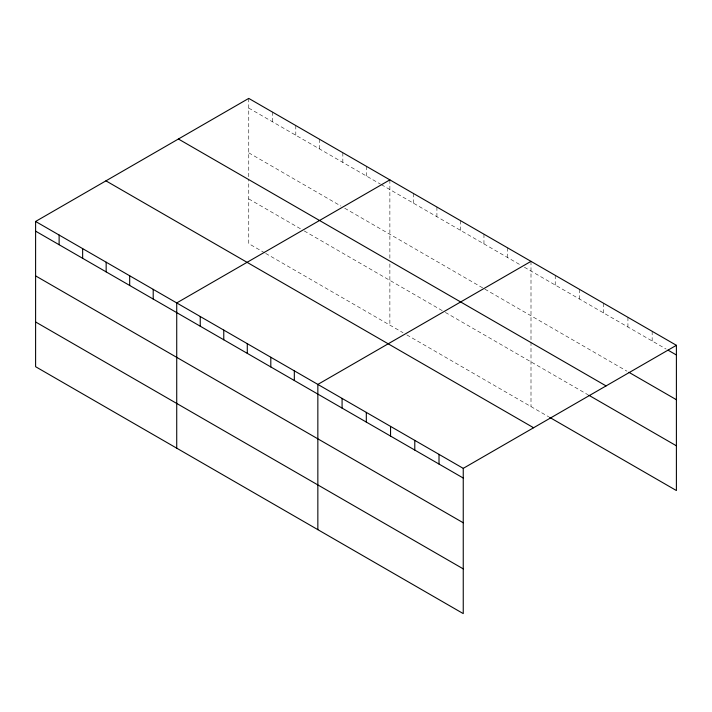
<?xml version="1.0" encoding="UTF-8"?>
<svg xmlns="http://www.w3.org/2000/svg" width="712" height="712" viewBox="0 0 712 712"><rect width="100%" height="100%" fill="white"/><g stroke="black" fill="none" stroke-linecap="round" stroke-linejoin="round"><path stroke-width="0.53" stroke-dasharray="3.56 2.67" d="M248.755 108.082L380.466 184.132M381.41 184.675L520.65 265.069M524.415 267.24L666.147 349.067M248.755 152.822L340.95 206.053M344.715 208.224L483.955 288.609M484.899 289.161L627.005 371.201M248.755 198.906L300.5 228.783M304.264 230.955L444.448 311.892M445.383 312.435L587.854 394.688M264.748 252.876L248.755 243.638L248.755 179.157M265.683 253.419L403.045 332.718M406.81 334.898L548.712 416.814M652.165 331.303L652.165 340.995M627.931 317.312L627.931 327.004M603.696 303.321L603.696 313.013M579.47 289.33L579.47 299.022M555.235 275.339L555.235 285.031M531.001 261.349L531.001 341.012M531.001 342.107L531.001 406.597M507.478 247.776L507.478 257.459M483.955 234.195L483.955 243.878M460.442 220.613L460.442 230.305M436.919 207.032L436.919 216.724M413.396 193.45L413.396 203.143M389.873 179.878L389.873 259.533M389.873 263.921L389.873 325.117M366.36 166.297L366.36 175.98M342.837 152.715L342.837 162.407M319.314 139.134L319.314 148.826M295.792 125.561L295.792 135.244M272.269 111.98L272.269 121.663M248.755 98.398L248.755 178.053"/><path stroke-width="1.07" d="M35.6 221.459L463.245 468.363L463.245 613.602L35.6 366.698L35.6 221.459L248.755 98.398L676.4 345.302L676.4 490.541L549.637 417.357M389.873 179.878L176.727 302.938L176.727 448.177M531.001 261.349L317.846 384.418L317.846 529.657M463.245 468.363L676.4 345.302M668.007 350.144L676.4 354.985M628.865 372.278L676.4 399.717M178.409 139.009L606.063 385.913M588.788 395.222L676.4 445.81M105.937 180.848L533.591 427.752M35.6 231.151L463.245 478.046M35.6 275.882L463.245 522.777M35.6 321.966L463.245 568.87M439.01 454.372L439.01 464.055M414.785 440.381L414.785 450.064M390.55 426.39L390.55 436.073M366.315 412.399L366.315 422.082M342.08 398.409L342.08 408.092M294.323 370.836L294.323 380.519M270.809 357.255L270.809 366.947M247.287 343.673L247.287 353.366M223.764 330.092L223.764 339.784M200.241 316.52L200.241 326.203M153.205 289.357L153.205 299.049M129.682 275.775L129.682 285.468M106.159 262.203L106.159 271.886M82.645 248.622L82.645 258.305M59.123 235.04L59.123 244.723"/></g></svg>
